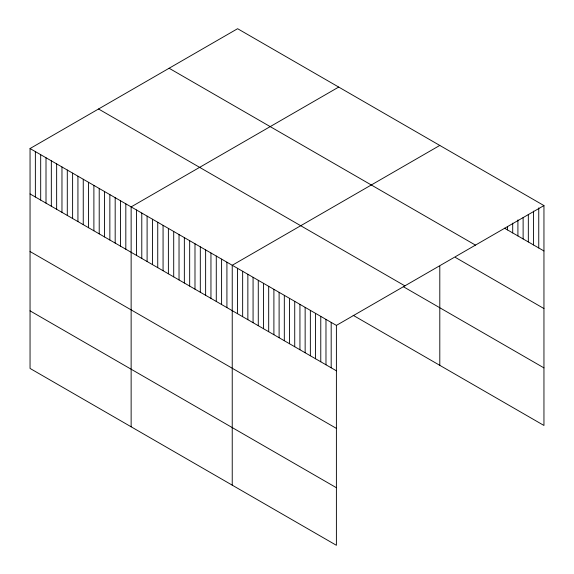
<?xml version="1.0" encoding="UTF-8"?>
<svg xmlns="http://www.w3.org/2000/svg" width="574" height="574" viewBox="0 0 574 574"><rect width="100%" height="100%" fill="white"/><g stroke="black" fill="none" stroke-linecap="round" stroke-linejoin="round"><path stroke-width="0.86" d="M30.049 148.537L336.393 325.401L336.393 545.3L30.049 368.429L30.049 148.537L237.607 28.7L543.951 205.571L543.951 425.463L353.146 315.305M338.703 87.069L131.137 206.898L131.137 426.798M439.799 145.43L232.233 265.267L232.233 485.166M336.393 325.401L543.951 205.571M504.524 228.201L543.951 250.967M169.115 68.249L475.459 245.112M455.419 257.439L543.951 308.554M98.541 108.988L404.885 285.859M403.314 286.684L543.951 367.884M30.049 193.933L336.393 370.804M30.049 251.52L336.393 428.383M30.049 310.85L336.393 487.713M538.749 207.903L538.749 247.961M533.54 211.124L533.54 244.954M528.331 214.353L528.331 241.948M523.122 217.575L523.122 238.942M517.913 219.914L517.913 235.936M512.704 223.135L512.704 232.929M507.502 226.357L507.502 229.923M439.799 266.214L439.799 365.329M331.184 322.394L331.184 367.798M325.975 319.388L325.975 364.791M320.773 316.382L320.773 361.785M315.564 313.375L315.564 358.772M310.355 310.369L310.355 355.765M305.146 307.363L305.146 352.759M299.937 304.356L299.937 349.753M294.727 301.35L294.727 346.746M289.526 298.344L289.526 343.74M284.317 295.337L284.317 340.734M279.108 292.331L279.108 337.727M273.898 289.318L273.898 334.721M268.689 286.311L268.689 331.715M263.48 283.305L263.48 328.708M258.278 280.299L258.278 325.702M253.069 277.292L253.069 322.696M247.86 274.286L247.86 319.689M242.651 271.28L242.651 316.683M237.442 268.273L237.442 313.677M226.917 262.196L226.917 307.592M221.593 259.125L221.593 304.521M216.276 256.054L216.276 301.45M210.952 252.976L210.952 298.38M205.628 249.905L205.628 295.309M200.312 246.834L200.312 292.238M194.988 243.763L194.988 289.16M189.671 240.693L189.671 286.089M184.347 237.622L184.347 283.018M179.031 234.551L179.031 279.947M173.707 231.473L173.707 276.876M168.383 228.402L168.383 273.805M163.066 225.331L163.066 270.734M157.742 222.26L157.742 267.656M152.426 219.189L152.426 264.585M147.102 216.118L147.102 261.514M141.785 213.047L141.785 258.444M136.461 209.969L136.461 255.373M125.821 203.827L125.821 249.231M120.497 200.757L120.497 246.153M115.18 197.686L115.18 243.082M109.856 194.615L109.856 240.011M104.54 191.544L104.54 236.94M99.216 188.466L99.216 233.869M93.892 185.395L93.892 230.798M88.575 182.324L88.575 227.727M83.252 179.253L83.252 224.649M77.935 176.182L77.935 221.578M72.611 173.111L72.611 218.507M67.294 170.04L67.294 215.437M61.97 166.962L61.97 212.366M56.647 163.891L56.647 209.295M51.33 160.82L51.33 206.224M46.006 157.75L46.006 203.146M40.689 154.679L40.689 200.075M35.366 151.608L35.366 197.004"/></g></svg>
